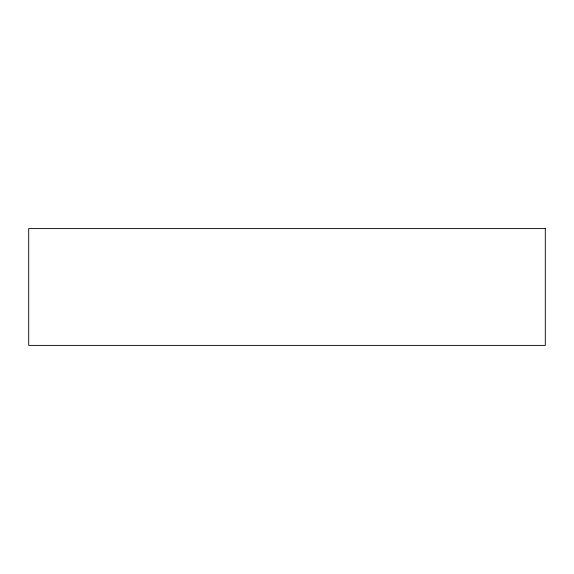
<?xml version="1.0" encoding="UTF-8"?>
<svg xmlns="http://www.w3.org/2000/svg" width="574" height="574" viewBox="0 0 574 574"><rect width="100%" height="100%" fill="white"/><g stroke="black" fill="none" stroke-linecap="round" stroke-linejoin="round"><path stroke-width="0.86" d="M545.3 228.603L28.7 228.603L28.7 345.397L545.3 345.397L545.3 228.603"/></g></svg>
